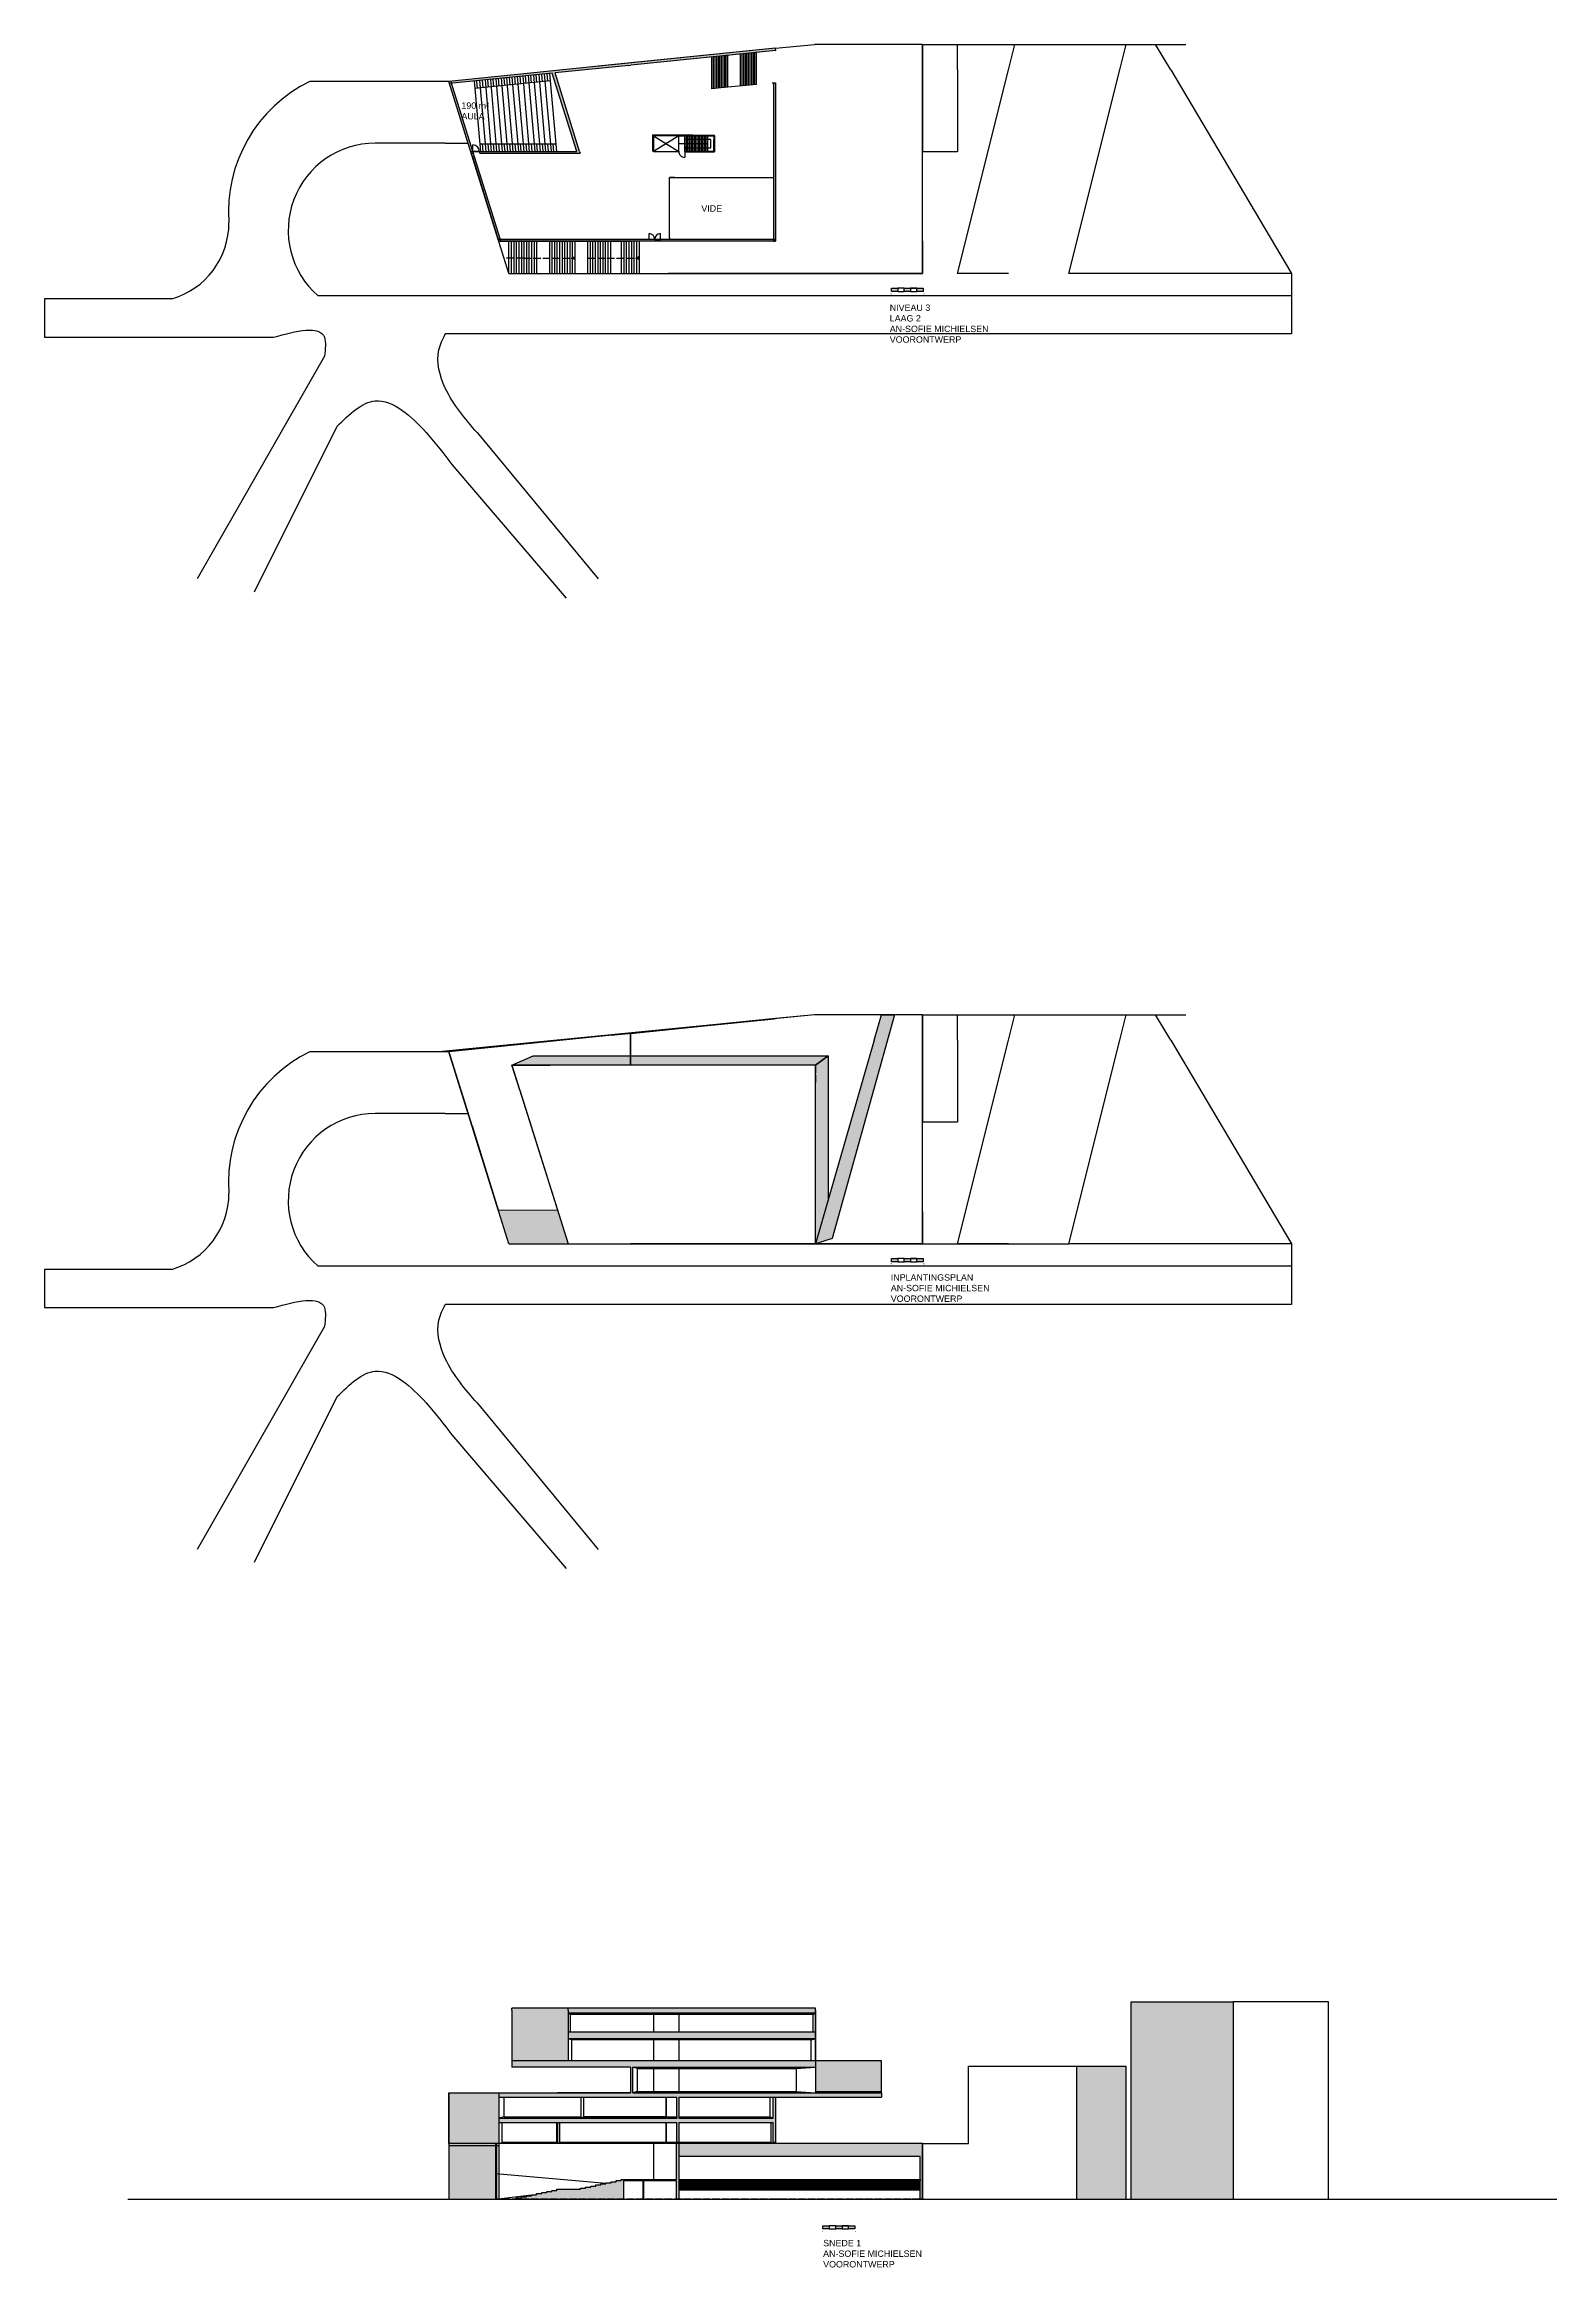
# Model space of a CAD drawing. Header units: millimetres. Extents: x -5657 to 14604, y -1609 to 1885.
# Drawn here: x -630 to 1737, y -1609 to 1885 of the extents above; entities that cross this region are included whole.
import ezdxf

# ---------------------------------------------------------------- set-up
doc = ezdxf.new("R2010")
doc.units = ezdxf.units.MM
doc.linetypes.add('ACAD_ISO02W100', pattern=[15, 12, -3])
for name, color, linetype in [('gelijkvloers', 7, 'Continuous'), ('laag 2.1', 7, 'Continuous'), ('laag 2.2', 7, 'Continuous'), ('laag 3', 7, 'Continuous'), ('laag 4.1', 7, 'Continuous'), ('laag 4.2', 7, 'Continuous')]:
    doc.layers.add(name, color=color, linetype=linetype)
doc.styles.get("Standard").update_dxf_attribs({"font": 'arial.ttf'})

msp = doc.modelspace()

# ---------------------------------------------------------------- hatches: boundary and pattern name
at = {"linetype": 'Continuous', "transparency": 33554539}
h = msp.add_hatch(color=256, dxfattribs=at)
h.dxf.hatch_style = 1
h.paths.add_polyline_path([(711, 1502), (701, 1502), (701, 1497), (711, 1497)])
h.paths.add_polyline_path([(731, 1502), (721, 1502), (721, 1497), (731, 1497)])
h.paths.add_polyline_path([(751, 1502), (741, 1502), (741, 1497), (751, 1497)])
h = msp.add_hatch(color=256, dxfattribs=at)
h.dxf.hatch_style = 1
h.paths.add_polyline_path([(711, -23), (701, -23), (701, -28), (711, -28)])
h.paths.add_polyline_path([(731, -23), (721, -23), (721, -28), (731, -28)])
h.paths.add_polyline_path([(751, -23), (741, -23), (741, -28), (751, -28)])
h = msp.add_hatch(color=256, dxfattribs=at)
h.dxf.hatch_style = 1
h.paths.add_polyline_path([(1070, -1292), (992, -1292), (992, -1501), (1070, -1501)])
h.paths.add_polyline_path([(1238, -1191), (1078, -1191), (1078, -1501), (1238, -1501)])
h = msp.add_hatch(color=256, dxfattribs=at)
h.dxf.hatch_style = 1
h.paths.add_polyline_path([(603.5, -1543.1), (593.5, -1543.1), (593.5, -1548.1), (603.5, -1548.1)])
h.paths.add_polyline_path([(623.5, -1543.1), (613.5, -1543.1), (613.5, -1548.1), (623.5, -1548.1)])
h.paths.add_polyline_path([(643.5, -1543.1), (633.5, -1543.1), (633.5, -1548.1), (643.5, -1548.1)])
at = {"layer": 'gelijkvloers', "linetype": 'Continuous', "transparency": 33554539}
h = msp.add_hatch(color=256, dxfattribs=at)
h.dxf.hatch_style = 1
h.paths.add_polyline_path([(582, -1204), (582, -1201), (193, -1201), (193, -1204), (193, -1209), (582, -1209)])
h.paths.add_polyline_path([(582, -1239), (193, -1239), (193, -1249), (582, -1249), (582, -1244)])
h.paths.add_polyline_path([(582, -1284), (291, -1284), (104.6, -1284), (104.6, -1294), (291, -1294), (291, -1334), (176.5, -1334), (84.2, -1334), (84.2, -1341), (346.5, -1341), (346.5, -1374), (213.5, -1374), (84.2, -1374), (84.2, -1381), (175.5, -1381), (175.5, -1412), (176.5, -1412), (176.5, -1381), (346.5, -1381), (346.5, -1412), (347.5, -1412), (347.5, -1381), (364, -1381), (364, -1412), (367, -1412), (367, -1381), (515.5, -1381), (515.5, -1412), (519, -1412), (519, -1341), (515.5, -1341), (515.5, -1374), (367, -1374), (367, -1341), (515.5, -1341), (685.5, -1341), (685.5, -1334), (294.5, -1334), (294.5, -1294), (582, -1294)])
h.paths.add_polyline_path([(347.5, -1341), (364, -1341), (364, -1374), (347.5, -1374)], flags=16)
h = msp.add_hatch(color=256, dxfattribs=at)
h.dxf.hatch_style = 1
h.paths.add_polyline_path([(79.5, -1414), (5.6, -1414), (5.6, -1417), (79.5, -1417)])
at = {"layer": 'laag 2.1', "linetype": 'Continuous', "transparency": 33554539}
h = msp.add_hatch(color=256, dxfattribs=at)
h.dxf.hatch_style = 1
h.paths.add_polyline_path([(84.2, -1334), (5.6, -1334), (5.6, -1414), (84.2, -1414)])
at = {"layer": 'laag 3', "linetype": 'Continuous', "transparency": 33554539}
h = msp.add_hatch(color=256, dxfattribs=at)
h.dxf.hatch_style = 1
h.paths.add_polyline_path([(685.5, -1284), (582, -1284), (582, -1334), (685.5, -1334)])
at = {"layer": 'laag 4.1', "linetype": 'Continuous', "transparency": 33554539}
h = msp.add_hatch(color=256, dxfattribs=at)
h.dxf.hatch_style = 1
h.paths.add_polyline_path([(193, -1204), (193, -1201), (104.6, -1201), (104.6, -1204), (104.6, -1284), (193, -1284)])
at = {"layer": 'laag 4.2', "linetype": 'Continuous', "transparency": 33554687}
h = msp.add_hatch(color=256, dxfattribs=at)
h.dxf.hatch_style = 1
h.paths.add_polyline_path([(168.1, 1839.9), (206.6, 1717), (53.7, 1717), (53.7, 1714), (54.7, 1714), (211, 1714), (211.9, 1714), (211, 1717), (172.4, 1840.4), (288.5, 1852.1), (291.5, 1852.4), (519.4, 1875.5), (519, 1879), (240.4, 1850.8), (8.7, 1827.3), (9.7, 1823.9)])
h = msp.add_hatch(color=256, dxfattribs=at)
h.dxf.hatch_style = 1
h.paths.add_polyline_path([(516, 1578.7), (86.4, 1578.7), (87.3, 1575.7), (291, 1575.7), (516, 1575.7)])
h.paths.add_polyline_path([(519, 1824.7), (516, 1824.7), (516, 1578.7), (519, 1578.7)])
h.paths.add_polyline_path([(43.1, 1717), (40, 1717), (83.2, 1578.7), (84.2, 1578.7), (86.4, 1578.7), (86.1, 1579.6)])
h.paths.add_polyline_path([(86.4, 1578.7), (84.2, 1578.7), (83.2, 1578.7), (84.2, 1575.7), (87.3, 1575.7)])
h.paths.add_polyline_path([(519, 1578.7), (516, 1578.7), (516, 1575.7), (519, 1575.7)])
h.paths.add_polyline_path([(9.7, 1823.9), (6.7, 1823.6), (40, 1717), (43.1, 1717)])
h.paths.add_polyline_path([(21.3, 1761.8), (69.8, 1761.8), (69.8, 1799), (21.3, 1799)], flags=9)
at = {"layer": 'laag 4.2', "linetype": 'Continuous', "transparency": 33554671}
h = msp.add_hatch(color=256, dxfattribs=at)
h.dxf.hatch_style = 1
h.paths.add_polyline_path([(706.1, 360), (685.5, 360), (674, 320), (582, 0), (607.9, 8.6)])
at = {"layer": 'laag 4.2', "linetype": 'Continuous', "transparency": 33554620}
h = msp.add_hatch(color=256, dxfattribs=at)
h.dxf.hatch_style = 1
h.paths.add_polyline_path([(291, 295.8), (138, 295.8), (104.6, 280.9), (291, 280.9)])
h.paths.add_polyline_path([(601.7, 295.8), (291, 295.8), (291, 280.9), (582, 280.9)])
h.paths.add_polyline_path([(601.7, 295.8), (582, 280.9), (582, 250.9), (582, 0), (601.7, 68.4)])
at = {"layer": 'laag 4.2', "linetype": 'Continuous', "transparency": 33554687}
h = msp.add_hatch(color=256, dxfattribs=at)
h.dxf.hatch_style = 1
h.paths.add_polyline_path([(176.3, 53.1), (83.2, 53.7), (84.2, 50.7), (100, 0), (193, 0)])
h = msp.add_hatch(color=256, dxfattribs=at)
h.dxf.hatch_style = 1
h.paths.add_polyline_path([(79.5, -1417), (5.6, -1417), (5.6, -1501), (79.5, -1501), (79.5, -1461)])
h = msp.add_hatch(color=256, dxfattribs=at)
h.dxf.hatch_style = 1
h.paths.add_polyline_path([(750, -1414), (367, -1414), (367, -1434), (746.5, -1434), (746.5, -1501), (750, -1501)])
h.paths.add_polyline_path([(367, -1414), (363.5, -1414), (363.5, -1470.4), (284.5, -1470.4), (276.5, -1470.4), (276.5, -1472.1), (268.5, -1472.1), (268.5, -1473.8), (260.5, -1473.8), (260.5, -1475.5), (252.5, -1475.5), (252.5, -1477.2), (244.5, -1477.2), (244.5, -1478.9), (236.5, -1478.9), (236.5, -1480.6), (228.5, -1480.6), (228.5, -1482.3), (220.5, -1482.3), (220.5, -1484), (212.5, -1484), (212.5, -1485.7), (175.5, -1485.7), (175.5, -1487.4), (167.5, -1487.4), (167.5, -1489.1), (159.5, -1489.1), (159.5, -1490.8), (151.5, -1490.8), (151.5, -1492.5), (143.5, -1492.5), (143.5, -1494.2), (135.5, -1494.2), (135.5, -1495.9), (127.5, -1495.9), (127.5, -1497.6), (119.5, -1497.6), (119.5, -1499.3), (111.5, -1499.3), (111.5, -1501), (280.1, -1501), (280.1, -1472.4), (311.1, -1472.4), (311.1, -1501), (312.1, -1501), (312.1, -1472.4), (363.5, -1472.4), (363.5, -1501), (367, -1501), (367, -1443.2)])

# ---------------------------------------------------------------- linework, layer by layer
at = {"linetype": 'Continuous'}
for p, q in [((750, 1885), (580, 1885)), ((750, 1525), (750, 1885)), ((750, 1885), (1164, 1885)), ((750, 1525), (750, 1885)), ((750, 1885), (750, 1838)), ((750, 1885), (750, 1838)), ((805, 1845), (805, 1885)), ((885, 1845), (895, 1885)), ((1060, 1845), (1070, 1885)), ((1140, 1845), (1116.2, 1885)), ((5.6, 1827), (-213, 1827)), ((100, 1525), (5.6, 1827)), ((750, 1838), (750, 1838)), ((750, 1838), (750, 1759)), ((805, 1845), (805, 1717)), ((750, 1759), (750, 1717)), ((367, 1717), (367, 1741.6)), ((750, 1645.7), (750, 1720.7)), ((750, 1717), (805, 1717)), ((750, 1575.7), (750, 1645.7)), ((750, 1575.7), (750, 1525)), ((100, 1525), (193, 1525)), ((100, 1525), (750, 1525)), ((193, 1525), (271, 1525)), ((271, 1525), (291, 1525)), ((291, 1525), (367, 1525)), ((458, 1525), (350, 1525)), ((544, 1525), (458, 1525)), ((674, 1525), (544, 1525)), ((750, 1525), (674, 1525)), ((674, 1525), (674, 1525)), ((701, 1497), (701, 1502)), ((701, 1502), (711, 1502)), ((711, 1497), (701, 1497)), ((721, 1502), (711, 1502)), ((711, 1502), (711, 1497)), ((711, 1502), (711, 1497)), ((711, 1497), (721, 1497)), ((721, 1497), (721, 1502)), ((721, 1502), (751, 1502)), ((731, 1497), (721, 1497)), ((741, 1502), (731, 1502)), ((731, 1502), (731, 1497)), ((731, 1497), (741, 1497)), ((741, 1497), (741, 1502)), ((751, 1497), (741, 1497)), ((751, 1502), (751, 1497)), ((580, 360), (-10, 302)), ((750, 360), (580, 360)), ((750, 0), (750, 360)), ((750, 360), (1164, 360)), ((750, 0), (750, 360)), ((750, 360), (750, 313)), ((750, 360), (750, 313)), ((805, 320), (805, 360)), ((885, 320), (895, 360)), ((1060, 320), (1070, 360)), ((1140, 320), (1116.2, 360)), ((805, 320), (805, 192)), ((5.6, 302), (-213, 302)), ((100, 0), (5.6, 302)), ((750, 313), (750, 313)), ((750, 313), (750, 234)), ((750, 234), (750, 192)), ((750, 120.7), (750, 195.7)), ((750, 192), (805, 192)), ((750, 50.7), (750, 120.7)), ((750, 50.7), (750, 0)), ((100, 0), (193, 0)), ((100, 0), (750, 0)), ((193, 0), (271, 0)), ((271, 0), (291, 0)), ((291, 0), (367, 0)), ((458, 0), (350, 0)), ((544, 0), (458, 0)), ((674, 0), (544, 0)), ((750, 0), (674, 0)), ((674, 0), (674, 0)), ((701, -28), (701, -23)), ((701, -23), (711, -23)), ((711, -28), (701, -28)), ((721, -23), (711, -23)), ((711, -23), (711, -28)), ((711, -23), (711, -28)), ((711, -28), (721, -28)), ((721, -28), (721, -23)), ((721, -23), (751, -23)), ((731, -28), (721, -28)), ((741, -23), (731, -23)), ((731, -23), (731, -28)), ((731, -28), (741, -28)), ((741, -28), (741, -23)), ((751, -28), (741, -28)), ((751, -23), (751, -28)), ((1078, -1501), (1078, -1191)), ((1078, -1191), (1238, -1191)), ((1238, -1191), (1238, -1501)), ((1388, -1191), (1238, -1191)), ((1388, -1501), (1388, -1191)), ((822, -1414), (822, -1292)), ((822, -1292), (992, -1292)), ((992, -1292), (992, -1501)), ((992, -1292), (1070, -1292)), ((1070, -1501), (1070, -1292)), ((750, -1414), (822, -1414)), ((-499, -1501), (1364, -1501)), ((992, -1501), (1070, -1501)), ((1070, -1501), (1070, -1501)), ((1070, -1501), (1078, -1501)), ((1238, -1501), (1388, -1501)), ((1364, -1501), (2372, -1501)), ((593.5, -1548.1), (593.5, -1543.1)), ((593.5, -1543.1), (603.5, -1543.1)), ((603.5, -1548.1), (593.5, -1548.1)), ((613.5, -1543.1), (603.5, -1543.1)), ((603.5, -1543.1), (603.5, -1548.1)), ((603.5, -1543.1), (603.5, -1548.1)), ((603.5, -1548.1), (613.5, -1548.1)), ((613.5, -1548.1), (613.5, -1543.1)), ((613.5, -1543.1), (643.5, -1543.1)), ((623.5, -1548.1), (613.5, -1548.1)), ((633.5, -1543.1), (623.5, -1543.1)), ((623.5, -1543.1), (623.5, -1548.1)), ((623.5, -1548.1), (633.5, -1548.1)), ((633.5, -1548.1), (633.5, -1543.1)), ((643.5, -1548.1), (633.5, -1548.1)), ((643.5, -1543.1), (643.5, -1548.1))]:
    msp.add_line(p, q, dxfattribs=at)
for p, q in [((750, 1525), (750, 1845)), ((805, 1525), (885, 1845)), ((980, 1525), (1060, 1845)), ((1140, 1845), (1330, 1525)), ((0, 1730), (-110, 1730)), ((0, 1730), (35.9, 1730)), ((42.1, 1710.4), (60.5, 1651.2)), ((60.5, 1651.2), (83.2, 1578.7)), ((100, 1525), (750, 1525)), ((885, 1525), (805, 1525)), ((1060, 1525), (980, 1525)), ((1330, 1525), (980, 1525)), ((1330, 1525), (1330, 1490)), ((-430, 1485), (-630, 1485)), ((-630, 1485), (-630, 1425)), ((0, 1490), (-200, 1490)), ((1330, 1490), (0, 1490)), ((1330, 1490), (1330, 1430)), ((-630, 1425), (-270, 1425)), ((1330, 1430), (0, 1430)), ((-190, 1395), (-390, 1045)), ((-300, 1025), (-170, 1285)), ((50, 1275), (240, 1045)), ((10, 1225), (190, 1015)), ((750, 0), (750, 320)), ((805, 0), (885, 320)), ((980, 0), (1060, 320)), ((1140, 320), (1330, 0)), ((0, 205), (-110, 205)), ((0, 205), (35.9, 205)), ((42.1, 185.4), (60.5, 126.2)), ((60.5, 126.2), (83.2, 53.7)), ((100, 0), (750, 0)), ((885, 0), (805, 0)), ((1060, 0), (980, 0)), ((1330, 0), (980, 0)), ((1330, 0), (1330, -35)), ((-430, -40), (-630, -40)), ((-630, -40), (-630, -100)), ((0, -35), (-200, -35)), ((1330, -35), (0, -35)), ((1330, -35), (1330, -95)), ((-630, -100), (-270, -100)), ((1330, -95), (0, -95)), ((-190, -130), (-390, -480)), ((-300, -500), (-170, -240)), ((50, -250), (240, -480)), ((10, -300), (190, -510))]:
    msp.add_line(p, q)
for centre in [(-112.9, 1622.4), (-112.9, 97.4)]:
    msp.add_arc(centre, 227.8, 116.0683, 184.3864, dxfattribs=at)
for centre, radius, start, end in [((-110, 1593.1), 136.9, 90, 228.8879), ((-465, 1605), 125, 286.2602, 0), ((-110, 68.1), 136.9, 90, 228.8879), ((-465, 80), 125, 286.2602, 0)]:
    msp.add_arc(centre, radius, start, end)
for points in [[(-270, 1425), (-190, 1425), (-190, 1395)], [(50, 1275), (0, 1345), (-10, 1405), (0, 1430)], [(-170, 1285), (-110, 1325), (-30, 1275), (10, 1225)], [(-270, -100), (-190, -100), (-190, -130)], [(50, -250), (0, -180), (-10, -120), (0, -95)], [(-170, -240), (-110, -200), (-30, -250), (10, -300)]]:
    msp.add_spline(points, degree=3)
at = {"layer": 'gelijkvloers', "linetype": 'Continuous'}
for p, q in [((367, 1742.6), (422, 1742.6)), ((367, 1741.6), (422, 1741.6)), ((412.6, 1728.6), (367, 1728.6)), ((376.6, 1717), (376.5, 1708)), ((376.6, 1717), (376.6, 1741.6)), ((417.5, 1735.8), (376.6, 1735.8)), ((376.6, 1722.4), (417.5, 1722.4)), ((379, 1717), (379, 1741.6)), ((381.4, 1717), (381.4, 1741.6)), ((383.8, 1717), (383.8, 1741.6)), ((386.2, 1717), (386.2, 1741.6)), ((388.6, 1717), (388.6, 1741.6)), ((391, 1717), (391, 1741.6)), ((393.4, 1717), (393.4, 1741.6)), ((395.8, 1717), (395.8, 1741.6)), ((398.2, 1717), (398.2, 1741.6)), ((400.6, 1717), (400.6, 1741.6)), ((403, 1717), (403, 1741.6)), ((405.4, 1717), (405.4, 1741.6)), ((407.8, 1717), (407.8, 1741.6)), ((410.2, 1717), (410.2, 1741.6)), ((412.6, 1717), (412.6, 1741.6)), ((417.5, 1722.4), (417.5, 1735.8)), ((422, 1741.6), (422, 1717)), ((422, 1717), (422, 1735)), ((422, 1717), (422, 1735)), ((423, 1741.6), (423, 1717)), ((360.5, 1675.7), (352.5, 1675.7)), ((100, 1525), (100, 1575.7)), ((104, 1525), (104, 1575.7)), ((108, 1525), (108, 1575.7)), ((112, 1525), (112, 1575.7)), ((116, 1525), (116, 1575.7)), ((120, 1525), (120, 1575.7)), ((124, 1525), (124, 1575.7)), ((128, 1525), (128, 1575.7)), ((132, 1525), (132, 1575.7)), ((136, 1525), (136, 1575.7)), ((140, 1525), (140, 1575.7)), ((144, 1525), (144, 1575.7)), ((164, 1525), (164, 1575.7)), ((168, 1525), (168, 1575.7)), ((172, 1525), (172, 1575.7)), ((176, 1525), (176, 1575.7)), ((180, 1525), (180, 1575.7)), ((180, 1525), (180, 1575.7)), ((184, 1525), (184, 1575.7)), ((188, 1525), (188, 1575.7)), ((192, 1525), (192, 1575.7)), ((196, 1525), (196, 1575.7)), ((200, 1525), (200, 1575.7)), ((204, 1525), (204, 1575.7)), ((224, 1525), (224, 1575)), ((228, 1525), (228, 1575)), ((232, 1525), (232, 1575)), ((236, 1525), (236, 1575)), ((240, 1525), (240, 1575)), ((244, 1525), (244, 1575)), ((248, 1525), (248, 1575)), ((248, 1525), (248, 1575)), ((252, 1525), (252, 1575)), ((252, 1525), (252, 1575)), ((256, 1525), (256, 1575)), ((260, 1525), (260, 1575)), ((260, 1525), (260, 1575)), ((277, 1525), (277, 1575)), ((281, 1525), (281, 1575)), ((285, 1525), (285, 1575)), ((289, 1525), (289, 1575)), ((293, 1525), (293, 1575)), ((297, 1525), (297, 1575)), ((301, 1525), (301, 1575)), ((305, 1525), (305, 1575)), ((519, 1578.7), (516, 1578.7)), ((516, 1578.7), (516, 1575.7)), ((516, 1575.7), (519, 1575.7)), ((519, 1575.7), (519, 1578.7)), ((5.6, 302), (35.9, 205)), ((750, 182.4), (750, 192)), ((750, 0), (750, 182.4)), ((367, 0), (750, 0)), ((196.1, -1211), (193, -1209)), ((196.1, -1211), (196.1, -1239)), ((327, -1209), (327, -1239)), ((367, -1209), (367, -1239)), ((577.4, -1211), (582, -1209)), ((577.4, -1211), (577.4, -1239)), ((198.2, -1251), (193, -1249)), ((198.2, -1251), (198.2, -1284)), ((327, -1249), (327, -1284)), ((367, -1249), (367, -1284)), ((574.3, -1251), (582, -1249)), ((574.3, -1251), (574.3, -1284)), ((301.7, -1296), (294.5, -1294)), ((301.7, -1296), (301.7, -1332)), ((327, -1294), (327, -1334)), ((367, -1294), (367, -1334)), ((551.6, -1296), (582, -1294)), ((551.6, -1296), (551.6, -1332)), ((5.6, -1334), (5.6, -1501)), ((92.4, -1372), (92.4, -1341)), ((217.7, -1372), (217.7, -1341)), ((301.7, -1332), (294.5, -1334)), ((363.6, -1372), (363.6, -1341)), ((510.4, -1372), (510.4, -1341)), ((551.6, -1332), (582, -1334)), ((92.4, -1372), (84.2, -1374)), ((89.2, -1412), (89.2, -1381)), ((179.8, -1412), (179.8, -1381)), ((217.7, -1372), (213.5, -1374)), ((363.6, -1372), (364, -1374)), ((363.7, -1412), (363.7, -1381)), ((510.4, -1372), (515.5, -1374)), ((512.3, -1412), (512.3, -1381)), ((750, -1414), (5.6, -1414)), ((5.6, -1414), (5.6, -1417)), ((5.6, -1417), (84.2, -1417)), ((79.5, -1501), (79.5, -1414)), ((81.2, -1501), (81.2, -1414)), ((84.2, -1414), (89.2, -1412)), ((84.2, -1414), (84.2, -1501)), ((89.2, -1412), (89.2, -1412)), ((176.5, -1412), (89.2, -1412)), ((179.8, -1412), (176.5, -1414)), ((363.7, -1412), (179.8, -1412)), ((327, -1414), (327, -1470.4)), ((347.5, -1412), (347.5, -1414)), ((363.5, -1470.4), (363.5, -1414)), ((363.7, -1412), (364, -1414)), ((512.3, -1412), (364, -1412)), ((367, -1414), (367, -1501)), ((512.3, -1412), (515.5, -1414)), ((519, -1412), (515.5, -1412)), ((750, -1414), (750, -1501)), ((750, -1501), (750, -1414)), ((79.5, -1501), (79.5, -1461)), ((79.5, -1461), (252.5, -1475.9)), ((746.5, -1434), (367, -1434)), ((367, -1443.2), (367, -1501)), ((746.5, -1501), (746.5, -1434)), ((79.5, -1501), (135.5, -1494.4)), ((84.2, -1501), (81.2, -1501)), ((111.5, -1501), (111.5, -1499.3)), ((111.5, -1499.3), (119.5, -1499.3)), ((111.5, -1501), (111.5, -1501)), ((119.5, -1499.3), (119.5, -1497.6)), ((119.5, -1497.6), (127.5, -1497.6)), ((127.5, -1497.6), (127.5, -1495.9)), ((127.5, -1495.9), (135.5, -1495.9)), ((135.5, -1495.9), (135.5, -1494.2)), ((135.5, -1494.2), (143.5, -1494.2)), ((143.5, -1494.2), (143.5, -1492.5)), ((143.5, -1492.5), (151.5, -1492.5)), ((151.5, -1492.5), (151.5, -1490.8)), ((151.5, -1490.8), (159.5, -1490.8)), ((159.5, -1490.8), (159.5, -1489.1)), ((159.5, -1489.1), (167.5, -1489.1)), ((167.5, -1489.1), (167.5, -1487.4)), ((167.5, -1487.4), (175.5, -1487.4)), ((175.5, -1487.4), (175.5, -1485.7)), ((175.5, -1485.7), (183.5, -1485.7)), ((175.5, -1485.7), (212.5, -1485.7)), ((212.5, -1485.7), (212.5, -1484)), ((212.5, -1484), (220.5, -1484)), ((220.5, -1484), (220.5, -1482.3)), ((220.5, -1482.3), (228.5, -1482.3)), ((228.5, -1482.3), (228.5, -1480.6)), ((228.5, -1480.6), (236.5, -1480.6)), ((236.5, -1480.6), (236.5, -1478.9)), ((236.5, -1478.9), (244.5, -1478.9)), ((244.5, -1478.9), (244.5, -1477.2)), ((244.5, -1477.2), (252.5, -1477.2)), ((252.5, -1477.2), (252.5, -1475.5)), ((252.5, -1475.5), (260.5, -1475.5)), ((260.5, -1475.5), (260.5, -1473.8)), ((260.5, -1473.8), (268.5, -1473.8)), ((268.5, -1473.8), (268.5, -1472.1)), ((268.5, -1472.1), (276.5, -1472.1)), ((276.5, -1472.1), (276.5, -1470.4)), ((276.5, -1470.4), (284.5, -1470.4)), ((280.1, -1472.4), (280.1, -1501)), ((311.1, -1472.4), (280.1, -1472.4)), ((280.1, -1501), (312.1, -1501)), ((284.5, -1470.4), (363.5, -1470.4)), ((311.1, -1501), (311.1, -1472.4)), ((363.5, -1472.4), (312.1, -1472.4)), ((312.1, -1501), (312.1, -1472.4)), ((363.5, -1470.4), (363.5, -1470.4)), ((363.5, -1501), (363.5, -1472.4)), ((363.5, -1501), (363.5, -1472.4)), ((367, -1501), (363.5, -1501)), ((367, -1470.4), (746.5, -1470.4)), ((367, -1472.2), (746.5, -1472.2)), ((367, -1474), (746.5, -1474)), ((367, -1475.8), (746.5, -1475.8)), ((367, -1477.6), (746.5, -1477.6)), ((367, -1479.4), (746.5, -1479.4)), ((367, -1481.2), (746.5, -1481.2)), ((367, -1483), (746.5, -1483)), ((367, -1484.8), (746.5, -1484.8)), ((367, -1486.6), (746.5, -1486.6)), ((370.5, -1501), (750, -1501)), ((390.5, -1486.6), (390.5, -1470.4)), ((390.5, -1501), (561.5, -1501)), ((390.5, -1501), (473.5, -1501)), ((390.5, -1501), (458.5, -1501)), ((390.5, -1501), (459.1, -1501)), ((396.9, -1486.6), (396.9, -1470.4)), ((403.2, -1486.6), (403.2, -1470.4)), ((409.6, -1486.6), (409.6, -1470.4)), ((415.9, -1486.6), (415.9, -1470.4)), ((422.3, -1486.6), (422.3, -1470.4)), ((428.7, -1486.6), (428.7, -1470.4)), ((435, -1486.6), (435, -1470.4)), ((441.4, -1486.6), (441.4, -1470.4)), ((447.7, -1486.6), (447.7, -1470.4)), ((454.1, -1486.6), (454.1, -1470.4)), ((459.1, -1501), (454.1, -1501)), ((473.5, -1501), (468.5, -1501)), ((470.5, -1486.6), (470.5, -1470.4)), ((473.5, -1501), (478.5, -1501)), ((476.8, -1486.6), (476.8, -1470.4)), ((483.2, -1486.6), (483.2, -1470.4)), ((489.5, -1486.6), (489.5, -1470.4)), ((495.9, -1486.6), (495.9, -1470.4)), ((502.3, -1486.6), (502.3, -1470.4)), ((508.6, -1486.6), (508.6, -1470.4)), ((515, -1486.6), (515, -1470.4)), ((522.7, -1486.6), (522.7, -1470.4)), ((527.7, -1501), (522.7, -1501)), ((526.5, -1501), (594.5, -1501)), ((527.7, -1501), (596.3, -1501)), ((539.1, -1486.6), (539.1, -1470.4)), ((545.4, -1486.6), (545.4, -1470.4)), ((551.8, -1486.6), (551.8, -1470.4)), ((561.5, -1501), (556.5, -1501)), ((558.1, -1486.6), (558.1, -1470.4)), ((561.5, -1501), (566.5, -1501)), ((564.5, -1486.6), (564.5, -1470.4)), ((566.5, -1501), (649.5, -1501)), ((570.9, -1486.6), (570.9, -1470.4)), ((577.2, -1486.6), (577.2, -1470.4)), ((583.6, -1486.6), (583.6, -1470.4)), ((596.3, -1501), (591.3, -1501)), ((601.3, -1486.6), (601.3, -1470.4)), ((607.7, -1486.6), (607.7, -1470.4)), ((614, -1486.6), (614, -1470.4)), ((620.4, -1486.6), (620.4, -1470.4)), ((626.7, -1486.6), (626.7, -1470.4)), ((633.1, -1486.6), (633.1, -1470.4)), ((639.5, -1486.6), (639.5, -1470.4)), ((649.5, -1501), (644.5, -1501)), ((645.8, -1486.6), (645.8, -1470.4)), ((649.5, -1501), (654.5, -1501)), ((652.2, -1486.6), (652.2, -1470.4)), ((665.9, -1501), (660.9, -1501)), ((662.5, -1501), (672.5, -1501)), ((670.9, -1486.6), (670.9, -1470.4)), ((677.3, -1486.6), (677.3, -1470.4)), ((683.6, -1486.6), (683.6, -1470.4)), ((690, -1486.6), (690, -1470.4)), ((696.3, -1486.6), (696.3, -1470.4)), ((702.7, -1486.6), (702.7, -1470.4)), ((709.1, -1486.6), (709.1, -1470.4)), ((715.4, -1486.6), (715.4, -1470.4)), ((721.8, -1486.6), (721.8, -1470.4)), ((728.1, -1486.6), (728.1, -1470.4)), ((733.5, -1486.6), (733.5, -1470.4)), ((750, -1501), (733.5, -1501))]:
    msp.add_line(p, q, dxfattribs=at)
at = {"layer": 'gelijkvloers', "linetype": 'ACAD_ISO02W100'}
for p, q in [((123, 1549), (204, 1549)), ((201.6, 1551.4), (204, 1549)), ((204, 1549), (201.6, 1547)), ((224, 1549), (305, 1549)), ((305, 1549), (302.6, 1551.4)), ((302.6, 1551.4), (305, 1549)), ((305, 1549), (302.6, 1547)), ((746.5, -1501), (79.5, -1501)), ((79.5, -1501), (111.5, -1501)), ((746.5, -1470.4), (746.5, -1472.2)), ((750, -1501), (746.5, -1501))]:
    msp.add_line(p, q, dxfattribs=at)
at = {"layer": 'gelijkvloers', "linetype": 'Continuous', "lineweight": 5}
for p, q in [((390.5, -1501), (396.9, -1501)), ((403.2, -1501), (409.6, -1501))]:
    msp.add_line(p, q, dxfattribs=at)
at = {"layer": 'gelijkvloers', "linetype": 'Continuous'}
msp.add_arc((376.6, 1717), 9.6, 179.0833, 269.0833, dxfattribs=at)
at = {"layer": 'laag 2.1', "linetype": 'Continuous'}
for p, q in [((519, 1879), (5.6, 1827)), ((288.5, 1852.1), (172.4, 1840.4)), ((519, 1879), (240.4, 1850.8)), ((288.5, 1856.1), (288.5, 1855.7)), ((519.4, 1875.5), (291.5, 1852.4)), ((419.1, 1815.3), (419.1, 1865.4)), ((421.6, 1815.5), (421.6, 1865.6)), ((424.1, 1815.8), (424.1, 1865.9)), ((426.6, 1816), (426.6, 1866.1)), ((429.1, 1816.3), (429.1, 1866.4)), ((431.6, 1816.5), (431.6, 1866.6)), ((443, 1867.8), (433.1, 1866.7)), ((434.1, 1816.8), (434.1, 1866.9)), ((436.6, 1817), (436.6, 1867.1)), ((439.1, 1817.3), (439.1, 1867.4)), ((441.6, 1817.5), (441.6, 1867.6)), ((444.1, 1819.7), (444.1, 1867.9)), ((444.1, 1817.8), (444.1, 1867.9)), ((464.1, 1819.7), (464.1, 1869.9)), ((466.6, 1820), (466.6, 1870.2)), ((469.1, 1820.2), (469.1, 1870.4)), ((471.6, 1820.5), (471.6, 1870.7)), ((474.1, 1820.7), (474.1, 1870.9)), ((476.6, 1820.9), (476.6, 1871.2)), ((479.1, 1821.2), (479.1, 1871.4)), ((481.6, 1821.4), (481.6, 1871.7)), ((484.1, 1821.7), (484.1, 1871.9)), ((486.6, 1821.9), (486.6, 1872.2)), ((489.1, 1822.2), (489.1, 1872.5)), ((519, 1879), (580, 1885)), ((519.4, 1875.5), (519, 1879)), ((83.2, 1578.7), (5.6, 1827)), ((168.1, 1839.9), (6.7, 1823.6)), ((86.1, 1579.6), (8.7, 1827.3)), ((45.5, 1827.5), (55.2, 1717)), ((164.9, 1827.6), (46.5, 1815.6)), ((50.5, 1816), (49.5, 1827.9)), ((53.9, 1828.4), (63.7, 1717)), ((57.9, 1828.7), (59, 1816.8)), ((62.4, 1829.2), (72.2, 1717)), ((66.4, 1829.6), (67.4, 1817.7)), ((70.9, 1830.1), (80.7, 1717)), ((74.8, 1830.4), (75.9, 1818.5)), ((79.3, 1830.9), (89.3, 1717)), ((83.3, 1831.3), (84.3, 1819.4)), ((87.8, 1831.8), (97.8, 1717)), ((91.8, 1832.2), (92.8, 1820.3)), ((96.2, 1832.7), (106.3, 1717)), ((100.2, 1833), (101.3, 1821.1)), ((104.7, 1833.5), (114.9, 1717)), ((108.7, 1833.9), (109.7, 1822)), ((113.1, 1834.4), (123.4, 1717)), ((117.1, 1834.7), (118.2, 1822.8)), ((121.6, 1835.2), (131.9, 1717)), ((125.6, 1835.6), (126.6, 1823.7)), ((130.1, 1836.1), (140.5, 1717)), ((134, 1836.4), (135.1, 1824.5)), ((138.5, 1836.9), (149, 1717)), ((142.5, 1837.3), (143.5, 1825.4)), ((147, 1837.8), (157.5, 1717)), ((151, 1838.1), (152, 1826.2)), ((155.4, 1838.7), (166.1, 1717)), ((160, 1838.7), (159.9, 1839.1)), ((161.2, 1827.2), (160, 1838.7)), ((164.9, 1827.6), (161.2, 1827.2)), ((163.9, 1839.5), (174.6, 1717)), ((206.6, 1717), (168.1, 1839.9)), ((211, 1717), (172.4, 1840.4)), ((489.1, 1822.2), (433.1, 1816.7)), ((513.5, 1824.7), (519, 1824.7)), ((516, 1824.7), (516, 1578.7)), ((519, 1824.7), (519, 1578.7)), ((519, 1824.7), (519, 1697)), ((433.1, 1816.7), (419.1, 1815.3)), ((40, 1717), (206.6, 1717)), ((40.9, 1714), (43.5, 1714)), ((43.5, 1727), (43.5, 1727.2)), ((43.5, 1717), (43.5, 1727)), ((55.2, 1717), (43.5, 1717)), ((43.5, 1717), (43.5, 1717)), ((55.2, 1717), (45.2, 1717)), ((53.7, 1717), (53.7, 1714)), ((54.7, 1714), (53.7, 1714)), ((54.1, 1729), (173.6, 1729)), ((54.1, 1729), (55.2, 1717)), ((54.7, 1714), (211, 1714)), ((58.1, 1729), (59.1, 1717.3)), ((66.6, 1729), (67.7, 1717.3)), ((75.2, 1729), (76.2, 1717.3)), ((83.7, 1729), (84.7, 1717.3)), ((92.2, 1729), (93.3, 1717.3)), ((100.8, 1729), (101.8, 1717.3)), ((109.3, 1729), (110.3, 1717.3)), ((117.8, 1729), (118.9, 1717.3)), ((126.4, 1729), (127.4, 1717.3)), ((134.9, 1729), (135.9, 1717.3)), ((143.4, 1729), (144.5, 1717.3)), ((152, 1729), (153, 1717.3)), ((160.5, 1729), (161.5, 1717.3)), ((170.5, 1717), (169.3, 1729)), ((367, 1742.6), (325.4, 1742.6)), ((325.4, 1742.6), (325.4, 1717)), ((327, 1741.6), (327, 1717)), ((367, 1741.6), (327, 1741.6)), ((327, 1741.6), (327, 1717)), ((327, 1741.6), (367, 1717)), ((367, 1741.6), (327, 1717)), ((327, 1717), (367, 1717)), ((327, 1717), (327, 1717)), ((367, 1717), (367, 1741.6)), ((367, 1717), (367, 1741.6)), ((367, 1741.6), (422, 1741.6)), ((376.6, 1722.4), (377.6, 1724.7)), ((377.6, 1724.7), (376.6, 1722.4)), ((376.6, 1722.4), (377.8, 1720.6)), ((422, 1717), (376.6, 1717)), ((376.6, 1717), (376.6, 1716)), ((376.6, 1716), (423, 1716)), ((389, 1741.6), (391, 1741.6)), ((422, 1742.6), (423, 1742.6)), ((422, 1741.6), (422, 1717)), ((423, 1741.6), (423, 1742.6)), ((423, 1717), (423, 1716)), ((376.4, 1707.4), (376.5, 1708)), ((352.5, 1675.7), (513.5, 1675.7)), ((352.5, 1581.2), (352.5, 1675.7)), ((84.2, 1575.7), (83.2, 1578.7)), ((519, 1578.7), (84.2, 1578.7)), ((519, 1575.7), (84.2, 1575.7)), ((84.2, 1575.7), (291, 1575.7)), ((367, 1575.7), (347, 1575.7)), ((519, 1578.7), (519, 1575.7)), ((519, 354), (5.6, 302)), ((519, 354), (240.4, 325.8)), ((83.2, 53.7), (5.6, 302)), ((84.2, 50.7), (83.2, 53.7)), ((294.5, -1294), (582, -1294)), ((294.5, -1334), (294.5, -1294)), ((301.7, -1296), (551.6, -1296)), ((5.6, -1414), (5.6, -1334)), ((5.6, -1334), (291, -1334)), ((84.2, -1334), (84.2, -1414)), ((84.2, -1334), (84.2, -1341)), ((84.2, -1341), (346.5, -1341)), ((291, -1334), (176.5, -1334)), ((213.5, -1374), (213.5, -1341)), ((291, -1334), (291, -1334)), ((346.5, -1334), (294.5, -1334)), ((294.5, -1334), (519, -1334)), ((347.5, -1334), (346.5, -1334)), ((346.5, -1341), (346.5, -1374)), ((347.5, -1374), (347.5, -1341)), ((347.5, -1341), (364, -1341)), ((364, -1374), (364, -1341)), ((365.5, -1334), (364.5, -1334)), ((367, -1341), (367, -1374)), ((367, -1341), (515.5, -1341)), ((515.5, -1374), (515.5, -1341)), ((515.5, -1341), (685.5, -1341)), ((519, -1341), (519, -1414)), ((685.5, -1334), (685.5, -1341)), ((84.2, -1374), (346.5, -1374)), ((84.2, -1374), (84.2, -1379)), ((84.2, -1379), (84.2, -1381)), ((84.2, -1381), (175.5, -1381)), ((92.4, -1372), (213.5, -1372)), ((175.5, -1414), (175.5, -1381)), ((176.5, -1381), (176.5, -1414)), ((176.5, -1381), (346.5, -1381)), ((346.5, -1374), (213.5, -1374)), ((346.5, -1372), (217.7, -1372)), ((217.7, -1372), (346.5, -1372)), ((346.5, -1381), (346.5, -1414)), ((347.5, -1372), (363.6, -1372)), ((347.5, -1374), (364, -1374)), ((347.5, -1414), (347.5, -1381)), ((347.5, -1381), (364, -1381)), ((364, -1414), (364, -1381)), ((367, -1372), (510.4, -1372)), ((367, -1374), (515.5, -1374)), ((367, -1381), (367, -1414)), ((367, -1381), (515.5, -1381)), ((515.5, -1414), (515.5, -1381)), ((176.5, -1414), (175.5, -1414)), ((363.5, -1414), (347.5, -1414)), ((367, -1414), (364, -1414)), ((515.5, -1414), (365.5, -1414)), ((519, -1414), (515.5, -1414))]:
    msp.add_line(p, q, dxfattribs=at)
at = {"layer": 'laag 2.1', "linetype": 'ACAD_ISO02W100'}
msp.add_line((123, 1549), (96.3, 1549), dxfattribs=at)
at = {"layer": 'laag 2.1', "linetype": 'Continuous'}
msp.add_arc((43.5, 1717), 10.2, 360, 90, dxfattribs=at)
at = {"layer": 'laag 2.2', "linetype": 'Continuous'}
for p, q in [((261, 327.9), (516.6, 353.8)), ((519, 354), (389, 340.8)), ((261, 327.9), (5.6, 302)), ((5.6, 302), (83.2, 53.7)), ((5.6, 302), (83.2, 53.7)), ((83.2, 53.7), (176.3, 53.1))]:
    msp.add_line(p, q, dxfattribs=at)
at = {"layer": 'laag 2.2', "linetype": 'ACAD_ISO02W100'}
for p, q in [((473, 349.3), (475.4, 349.6)), ((477.8, 349.8), (480.2, 350.1)), ((482.6, 350.3), (485, 350.6)), ((487.4, 350.8), (489.8, 351)), ((499.8, 352.1), (502.2, 352.3)), ((504.6, 352.5), (507, 352.8)), ((509.4, 353), (511.8, 353.3)), ((514.2, 353.5), (516.6, 353.8)), ((451, 347.1), (453.4, 347.4)), ((455.8, 347.6), (458.2, 347.8)), ((460.6, 348.1), (463, 348.3))]:
    msp.add_line(p, q, dxfattribs=at)
at = {"layer": 'laag 3', "linetype": 'Continuous'}
for p, q in [((291, 330.9), (519, 354)), ((580, 360), (519, 354)), ((685.5, 360), (580, 360)), ((674, 320), (685.5, 360)), ((291, 310.9), (291, 330.9)), ((291, 330.9), (291, 280.9)), ((389, 340.8), (321, 333.9)), ((674, 320), (582, 0)), ((291, 280.9), (291, 310.9)), ((582, 0), (291, 0)), ((433.4, 0), (321, 0)), ((341, 0), (582, 0)), ((104.6, -1284), (104.6, -1294)), ((685.5, -1284), (291, -1284)), ((582, -1284), (582, -1334)), ((685.5, -1334), (685.5, -1284)), ((291, -1294), (104.6, -1294)), ((291, -1294), (291, -1334)), ((294.5, -1334), (685.5, -1334)), ((301.7, -1332), (551.6, -1332)), ((582, -1332), (685.5, -1332))]:
    msp.add_line(p, q, dxfattribs=at)
at = {"layer": 'laag 4.1', "linetype": 'Continuous'}
for p, q in [((582, 280.9), (104.6, 280.9)), ((117, 241.4), (104.6, 280.9)), ((104.6, 280.9), (154.6, 280.9)), ((154.6, 280.9), (164.6, 280.9)), ((582, 241.4), (582, 280.9)), ((117, 241.4), (193, 0)), ((582, 0), (582, 241.4)), ((193, 0), (582, 0)), ((321, 0), (433.4, 0)), ((193, -1201), (104.6, -1201)), ((104.6, -1204), (104.6, -1201)), ((104.6, -1204), (104.6, -1284)), ((582, -1201), (193, -1201)), ((193, -1204), (193, -1201)), ((193, -1204), (193, -1284)), ((582, -1209), (193, -1209)), ((577.4, -1211), (196.1, -1211)), ((582, -1204), (582, -1201)), ((582, -1204), (582, -1284)), ((582, -1284), (582, -1204)), ((582, -1204), (582, -1209)), ((582, -1209), (582, -1234)), ((582, -1239), (582, -1209)), ((582, -1239), (193, -1239)), ((582, -1249), (193, -1249)), ((574.3, -1251), (198.2, -1251)), ((582, -1234), (582, -1244)), ((582, -1234), (582, -1239)), ((582, -1244), (582, -1249)), ((582, -1249), (582, -1284)), ((582, -1284), (104.6, -1284))]:
    msp.add_line(p, q, dxfattribs=at)
at = {"layer": 'laag 4.1', "linetype": 'ACAD_ISO02W100'}
msp.add_line((582, 280.9), (582, 250.9), dxfattribs=at)
at = {"layer": 'laag 4.2', "linetype": 'Continuous'}
for p, q in [((288.5, 1852.1), (291.5, 1852.4)), ((211, 1717), (211.9, 1714)), ((211, 1714), (211.9, 1714)), ((389, 1742.6), (325.4, 1742.6)), ((347, 1742.6), (335, 1742.6)), ((371, 1742.6), (365, 1742.6)), ((391, 1742.6), (423, 1742.6)), ((513.5, 1675.7), (516, 1675.7)), ((84.2, 1578.7), (83.2, 1578.7)), ((86.1, 1579.6), (87.3, 1575.7)), ((320.2, 1578.7), (320.2, 1587.7)), ((329.2, 1578.7), (320.2, 1578.7)), ((329.2, 1578.7), (338.2, 1578.7)), ((338.2, 1578.7), (338.2, 1587.7)), ((352.5, 1581.2), (352.5, 1578.7)), ((706.1, 360), (607.9, 8.6)), ((685.5, 360), (706.1, 360)), ((104.6, 280.9), (138, 295.8)), ((104.6, 280.9), (193, 0)), ((582, 280.9), (104.6, 280.9)), ((138, 295.8), (601.7, 295.8)), ((601.7, 295.8), (582, 280.9)), ((582, 280.9), (601.7, 295.8)), ((582, 0), (582, 280.9)), ((601.7, 295.8), (601.7, 68.4)), ((193, 0), (582, 0)), ((607.9, 8.6), (582, 0)), ((750, 0), (980, 0))]:
    msp.add_line(p, q, dxfattribs=at)
for centre, start, end in [((320.2, 1578.7), 0, 90), ((338.2, 1578.7), 90, 180)]:
    msp.add_arc(centre, 9, start, end, dxfattribs=at)

# ---------------------------------------------------------------- texts
at = {"linetype": 'Continuous', "char_height": 2.5, "attachment_point": 1}
for s, width, insert in [('0', 4, (700, 1495)), ('5', 9, (751, 1495)), ('0', 4, (700, -30)), ('5', 9, (751, -30)), ('0', 4, (592.5, -1550.1)), ('5', 9, (643.5, -1550.1))]:
    msp.add_mtext_dynamic_manual_height_columns(s, width=width, gutter_width=12.5, heights=[0], dxfattribs=dict(at, insert=insert))
at = {"layer": 'gelijkvloers', "linetype": 'Continuous', "ltscale": 2, "char_height": 10, "attachment_point": 1}
for s, insert in [('NIVEAU 3\\PLAAG 2\\PAN-SOFIE MICHIELSEN\\PVOORONTWERP', (698.5, 1476.3)), ('INPLANTINGSPLAN\\PAN-SOFIE MICHIELSEN\\PVOORONTWERP', (700.1, -47.7)), ('SNEDE 1\\PAN-SOFIE MICHIELSEN\\PVOORONTWERP', (593.8, -1565.2))]:
    msp.add_mtext_dynamic_manual_height_columns(s, width=323, gutter_width=12.5, heights=[0], dxfattribs=dict(at, insert=insert))
at = {"layer": 'laag 2.1', "linetype": 'Continuous', "char_height": 10, "attachment_point": 1}
for s, width, insert in [('190 m² AULA', 51.985, (25.3, 1793.9)), ('VIDE', 74.29, (402.4, 1632.3))]:
    msp.add_mtext_dynamic_manual_height_columns(s, width=width, gutter_width=12.5, heights=[0], dxfattribs=dict(at, insert=insert))

doc.saveas('drawing.dxf')
